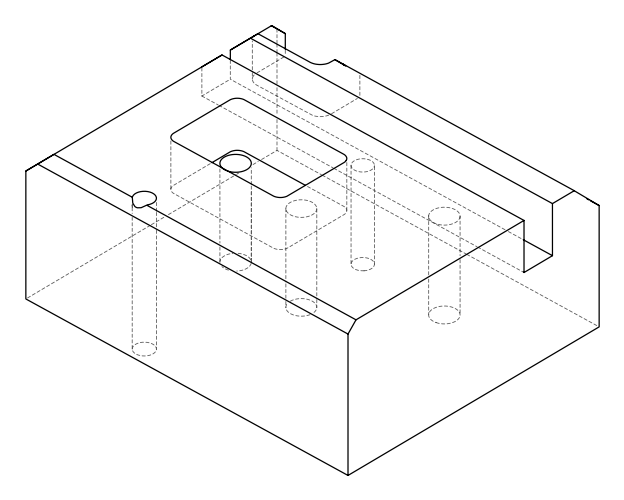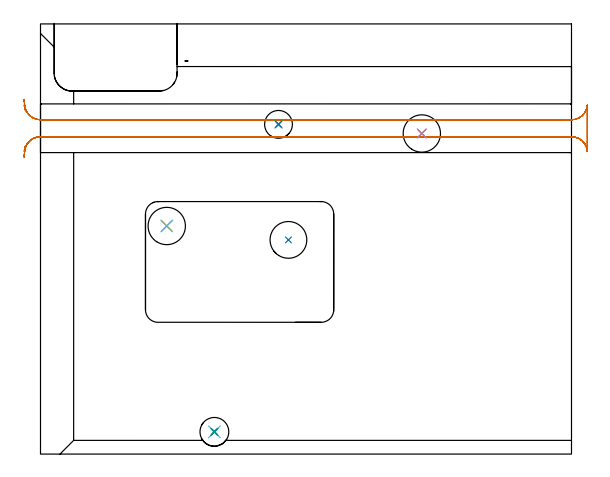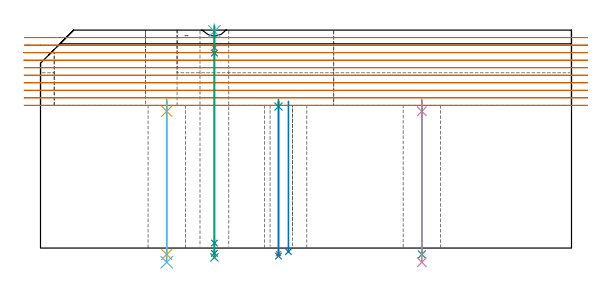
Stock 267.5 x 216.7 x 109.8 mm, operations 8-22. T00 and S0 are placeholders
(PLAN: 22 operations, 13 tool changes, 69 min)
(1 AREA_MILL | FG_CHAMFER_SURFACE | UGT0205_001 | 7.56 min | 22229 mm3)
(2 AREA_MILL_1 | FG_CHAMFER_SURFACE_1 | UGT0205_001 | 0.39 min | 3417 mm3)
(3 AREA_MILL_2 | FG_CHAMFER_SURFACE_2 | UGT0205_001 | 1.26 min | 4508 mm3)
(4 AREA_MILL_3 | FG_CHAMFER_SURFACE_3 | UGT0205_001 | 6.35 min | 6031 mm3)
(5 AREA_MILL_4 | FG_CHAMFER_SURFACE_4 | UGT0205_001 | 13.05 min | 47799 mm3)
(6 MILL_RECTANGULAR_POCKET | POCKET_RECTANGULAR_STRAIGHT | NXT0201_011 | Follow Part, ap 3, ae 75% | 18.63 min | 217166 mm3)
(7 MILL_SLOT | SLOT_PARTIAL_RECTANGULAR | NXT0201_012 | Follow Part, ap 4, ae 75% | 5.95 min | 73618 mm3)
(8 MILL_RECTANGULAR_SLOT | SLOT_RECTANGULAR | NXT0201_012 | Follow Part, ap 4, ae 75% | 12.33 min | 246366 mm3)
(9 INDEXABLE_INSERT_DRILL_THROUGH_HOLE_FROM_SOLID | STEP1HOLE | NXT0302_008 | 0.31 min | 19269 mm3)
(10 SPOT_DRILL | STEP1HOLE_1 | NXT0321_9005460120000 | 0.04 min | 19 mm3)
(11 SPOT_DRILL_1 | STEP1HOLE_2 | NXT0321_9005460120000 | 0.06 min | 186 mm3)
(12 SPOT_DRILL_2 | STEP1HOLE_3 | NXT0321_9005460120000 | 0.06 min | 132 mm3)
(13 SPOT_DRILL_3 | STEP1HOLE_4 | NXT0321_9005460120000 | 0.03 min | 63 mm3)
(14 DRILL_THROUGH_HOLE_INTO_CENTER | STEP1HOLE_1 | NXT0301_042 | 0.32 min | 2804 mm3)
(15 DRILL_TO_ENLARGE_THROUGH_HOLE | STEP1HOLE_1 | NXT0301_104 | 0.32 min | 8207 mm3)
(16 DRILL_THROUGH_HOLE_INTO_CENTER_1 | STEP1HOLE_2 | NXT0301_065 | 0.32 min | 4876 mm3)
(17 DRILL_TO_ENLARGE_THROUGH_HOLE_1 | STEP1HOLE_2 | UGT0301_256 | 0.33 min | 14879 mm3)
(18 DRILL_THROUGH_HOLE_INTO_CENTER_2 | STEP1HOLE_3 | NXT0301_065 | 0.32 min | 4855 mm3)
(19 DRILL_TO_ENLARGE_THROUGH_HOLE_2 | STEP1HOLE_3 | UGT0301_256 | 0.33 min | 14941 mm3)
(20 DRILL_BLIND_HOLE_INTO_CENTER | STEP1HOLE_4 | NXT0301_030 | 0.05 min | 217 mm3)
(21 GUN_DRILL_THROUGH_HOLE | STEP1HOLE_4 | UGT0307_001 | 0.52 min | 1968 mm3)
(22 SPADE_DRILL_TO_ENLARGE_THROUGH_HOLE | STEP1HOLE_4 | UGT0306_005 | 0.47 min | 15860 mm3)
(TOOL UGT0205_001 | Chamfer Mill 20 x 3 x 45 deg. | D20 FL50 Z2)
(TOOL NXT0201_011 | ENDMILL 12mm [2P460-1200-NA 1630] | D12 FL38 Z6)
(TOOL NXT0201_012 | ENDMILL 16mm [2P460-1600-NA 1630] | D16 FL38 Z6)
(TOOL NXT0302_008 | Index. Insert Drill 18.5mm [880-D1850L25-05] | D18.5 PA176 FL93 Z2)
(TOOL NXT0321_9005460120000 | NC Spot Drill, 142deg, 12mm, Carbide, Uncoated | D12 PA142 FL30 Z2)
(TOOL NXT0301_042 | Carbide Drill 7.1mm [860.1-0710-057A1-MM 2214] | D7.1 PA140 FL85 Z2)
(TOOL NXT0301_104 | Carbide Drill 14mm [860.1-1400-112A1-MM 2214] | D14 PA140 FL123 Z2)
(TOOL NXT0301_065 | Carbide Drill 9.4mm [860.1-0940-075A1-MM 2214] | D9.4 PA140 FL98 Z2)
(TOOL UGT0301_256 | Twist Drill 18.8 mm | D18.8 PA118 FL135 Z2)
(TOOL NXT0301_030 | Carbide Drill 5.9mm [860.1-0590-018A1-MM 2214] | D5.9 PA140 FL28 Z2)
(TOOL UGT0307_001 | Gun Drill 5 mm | D5 PA130 FL24 Z1)
(TOOL UGT0306_005 | Spade Drill 14.5mm | D14.5 PA132 FL10 Z2)
(OP 8 MILL_RECTANGULAR_SLOT)
G17 G21 G94 G90
T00 M6
G54
G17 G0 G90 X-8.12 Y154.558 S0 M3
G43 Z119.8 H1
Z106.01
G94 G1 X-6.245 Y156.9 F250.
G2 X0. Y159.9 R8. F500.
G1 X267.5
G2 X275.47 Y152.592 R8.
G1 X275.5
Y175.708
X275.47
G2 X267.5 Y168.4 R8.
G1 X0.
G2 X-6.245 Y171.4 R8.
G1 X-8.12 Y173.742 F250.
G0 X-8.127 Y154.538 Z102.22
G1 X-6.257 Y156.885
G2 X0. Y159.9 R8. F500.
G1 X267.5
G2 X275.47 Y152.592 R8.
G1 X275.5
Y175.708
X275.47
G2 X267.5 Y168.4 R8.
G1 X0.
G2 X-6.26 Y171.419 R8.
G1 X-8.128 Y173.767 F250.
G0 X-8.523 Y152.505 Z98.43
G1 X-7.273 Y155.232
G2 X0. Y159.9 R8. F500.
G1 X267.5
G2 X275.47 Y152.592 R8.
G1 X275.5
Y175.708
X275.47
G2 X267.5 Y168.4 R8.
G1 X0.
G2 X-7.274 Y173.07 R8.
G1 X-8.523 Y175.797 F250.
G0 X-8.403 Y150.355 Z94.64
G1 X-7.875 Y153.308
G2 X0. Y159.9 R8. F500.
G1 X267.5
G2 X275.47 Y152.592 R8.
G1 X275.5
Y175.708
X275.47
G2 X267.5 Y168.4 R8.
G1 X0.
G2 X-7.872 Y174.975 R8.
G1 X-8.406 Y177.927 F250.
G0 X-8.23 Y149.603 Z90.85
G1 X-7.97 Y152.592
G2 X0. Y159.9 R8. F500.
G1 X267.5
G2 X275.47 Y152.592 R8.
G1 X275.5
Y175.708
X275.47
G2 X267.5 Y168.4 R8.
G1 X0.
G2 X-7.97 Y175.708 R8.
G1 X-8.23 Y178.697 F250.
G0 Y149.603 Z87.06
G1 X-7.97 Y152.592
G2 X0. Y159.9 R8. F500.
G1 X267.5
G2 X275.47 Y152.592 R8.
G1 X275.5
Y175.708
X275.47
G2 X267.5 Y168.4 R8.
G1 X0.
G2 X-7.97 Y175.708 R8.
G1 X-8.23 Y178.697 F250.
G0 Y149.603 Z83.27
G1 X-7.97 Y152.592
G2 X0. Y159.9 R8. F500.
G1 X267.5
G2 X275.47 Y152.592 R8.
G1 X275.5
Y175.708
X275.47
G2 X267.5 Y168.4 R8.
G1 X0.
G2 X-7.97 Y175.708 R8.
G1 X-8.23 Y178.697 F250.
G0 Y149.603 Z79.48
G1 X-7.97 Y152.592
G2 X0. Y159.9 R8. F500.
G1 X267.5
G2 X275.47 Y152.592 R8.
G1 X275.5
Y175.708
X275.47
G2 X267.5 Y168.4 R8.
G1 X0.
G2 X-7.97 Y175.708 R8.
G1 X-8.23 Y178.697 F250.
G0 Y149.603 Z75.69
G1 X-7.97 Y152.592
G2 X0. Y159.9 R8. F500.
G1 X267.5
G2 X275.47 Y152.592 R8.
G1 X275.5
Y175.708
X275.47
G2 X267.5 Y168.4 R8.
G1 X0.
G2 X-7.97 Y175.708 R8.
G1 X-8.23 Y178.697 F250.
G0 Y149.603 Z71.9
G1 X-7.97 Y152.592
G2 X0. Y159.9 R8. F500.
G1 X267.5
G2 X275.47 Y152.592 R8.
G1 X275.5
Y175.708
X275.47
G2 X267.5 Y168.4 R8.
G1 X0.
G2 X-7.97 Y175.708 R8.
G1 X-8.23 Y178.697 F250.
G0 Z119.8
M5
M2
(OP 9 INDEXABLE_INSERT_DRILL_THROUGH_HOLE_FROM_SOLID)
G17 G21 G94 G90
T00 M6
G54
G17 G0 G90 X124.9 Y107.9 S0 M3
G43 Z119.8 H1
G94 G81 G98 Z-1.823 F250. R73.9
G80
M5
M2
(OP 10 SPOT_DRILL)
G17 G21 G94 G90
T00 M6
G54
G17 G0 G90 X119.9 Y166.1 S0 M3
G43 Z119.8 H0
G94 G81 G98 Z71.289 F250. R74.9
G80
M5
M2
(OP 11 SPOT_DRILL_1)
G17 G21 G94 G90
T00 M6
G54
G17 G0 G90 X192.1 Y161.5 S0 M3
G43 Z119.8 H0
G94 G81 G98 Z68.9 F250. R74.9
G80
M5
M2
(OP 12 SPOT_DRILL_2)
G17 G21 G94 G90
T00 M6
G54
G17 G0 G90 X63.6 Y114.9 S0 M3
G43 Z119.8 H0
G94 G81 G98 Z68.9 F250. R74.9
G80
M5
M2
(OP 13 SPOT_DRILL_3)
G17 G21 G94 G90
T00 M6
G54
G17 G0 G90 X87.6 Y11.2 S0 M3
G43 Z119.8 H0
G94 G81 G98 Z109.176 F250. R112.8
G80
M5
M2
(OP 14 DRILL_THROUGH_HOLE_INTO_CENTER)
G17 G21 G94 G90
T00 M6
G54
G17 G0 G90 X119.9 Y166.1 S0 M3
G43 Z119.8 H1
G94 G73 G98 Z-2.792 F250. Q6.79 R73.9
G80
M5
M2
(OP 15 DRILL_TO_ENLARGE_THROUGH_HOLE)
G17 G21 G94 G90
T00 M6
G54
G17 G0 G90 X119.9 Y166.1 S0 M3
G43 Z119.8 H1
G94 G73 G98 Z-4.048 F250. Q12.658 R73.9
G80
M5
M2
(OP 16 DRILL_THROUGH_HOLE_INTO_CENTER_1)
G17 G21 G94 G90
T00 M6
G54
G17 G0 G90 X192.1 Y161.5 S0 M3
G43 Z119.8 H1
G94 G73 G98 Z-3.211 F250. Q9.389 R73.9
G80
M5
M2
(OP 17 DRILL_TO_ENLARGE_THROUGH_HOLE_1)
G17 G21 G94 G90
T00 M6
G54
G17 G0 G90 X192.1 Y161.5 S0 M3
G43 Z119.8 H0
G94 G73 G98 Z-7.148 F250. Q15.81 R73.9
G80
M5
M2
(OP 18 DRILL_THROUGH_HOLE_INTO_CENTER_2)
G17 G21 G94 G90
T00 M6
G54
G17 G0 G90 X63.6 Y114.9 S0 M3
G43 Z119.8 H1
G94 G73 G98 Z-3.211 F250. Q9.389 R73.9
G80
M5
M2
(OP 19 DRILL_TO_ENLARGE_THROUGH_HOLE_2)
G17 G21 G94 G90
T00 M6
G54
G17 G0 G90 X63.6 Y114.9 S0 M3
G43 Z119.8 H0
G94 G73 G98 Z-7.148 F250. Q15.81 R73.9
G80
M5
M2
(OP 20 DRILL_BLIND_HOLE_INTO_CENTER)
G17 G21 G94 G90
T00 M6
G54
G17 G0 G90 X87.6 Y11.2 S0 M3
G43 Z119.8 H1
G94 G81 G98 Z100.95 F250. R111.8
G80
M5
M2
(OP 21 GUN_DRILL_THROUGH_HOLE)
G17 G21 G94 G90
T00 M6
G54
G17 G0 G90 X87.6 Y11.2 M8
G43 Z119.8 H0
Z109.472
S716 M3
G94 G1 Z98.194 F125. M26
G4 X.084
Z2.5 F250.
G4 X.084
Z-2.666 F125.
G4 X.084
M5
M9
G0 Z109.472
Z119.8
M2
(OP 22 SPADE_DRILL_TO_ENLARGE_THROUGH_HOLE)
G17 G21 G94 G90
T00 M6
G54
G17 G0 G90 X87.6 Y11.2 S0 M3
G43 Z119.8 H0
G94 G73 G98 Z-4.728 F250. Q14.316 R111.8
G80
M5
M2
